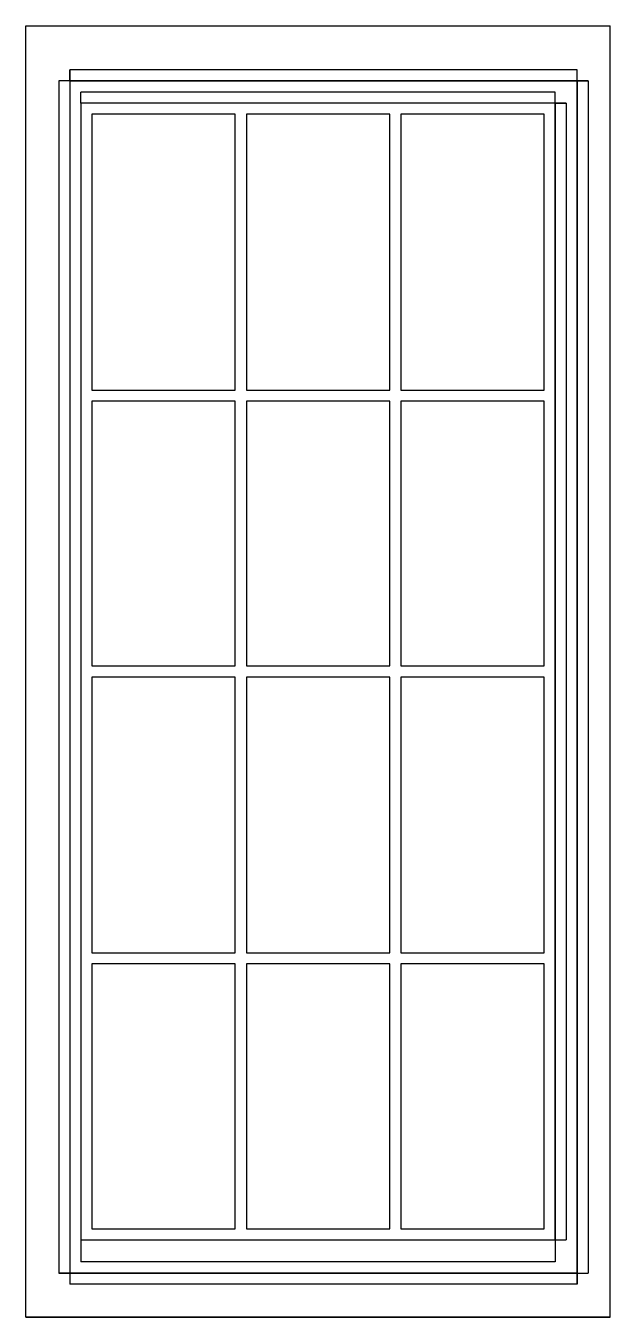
# Model space of a CAD drawing. Extents: x -42728 to 99010, y -18674 to 47645.
# Drawn here: x 64981 to 66099, y 41731 to 44200 of the extents above; entities that cross this region are included whole.
import ezdxf

# ---------------------------------------------------------------- set-up
doc = ezdxf.new("R2010")
doc.units = 0
doc.header["$LTSCALE"] = 100
doc.header["$MEASUREMENT"] = 0
doc.layers.get('0').update_dxf_attribs({"linetype": 'CONTINUOUS'})
doc.layers.add('家具', color=223, linetype='CONTINUOUS')
doc.styles.get("Standard").update_dxf_attribs({"font": 'ISOCP'})

# ---------------------------------------------------------------- blocks, each defined once
blk = doc.blocks.new('A$C6E686667')
at = {"layer": '家具', "color": 3, "linetype": 'Continuous'}
for p, q in [((113.9, 3583.4), (113.9, 6051.9)), ((113.9, 3583.4), (113.9, 6051.9)), ((113.9, 6051.9), (1232.1, 6051.9)), ((113.9, 6051.9), (1232.1, 6051.9)), ((113.9, 6051.9), (1232.1, 6051.9)), ((113.9, 6051.9), (1232.1, 6051.9)), ((113.9, 6051.9), (1232.1, 6051.9)), ((113.9, 6051.9), (1232.1, 6051.9)), ((1232.1, 3583.4), (1232.1, 6051.9)), ((1232.1, 3583.4), (1232.1, 6051.9)), ((1168.8, 5967.5), (198.3, 5967.5)), ((1168.8, 5967.5), (198.3, 5967.5)), ((198.3, 5946.4), (198.3, 5967.5)), ((198.3, 5967.5), (198.3, 5946.4)), ((1168.8, 5946.4), (1168.8, 5967.5)), ((1168.8, 5946.4), (1168.8, 5967.5)), ((177.2, 5946.4), (177.2, 3667.8)), ((177.2, 5946.4), (177.2, 3667.8)), ((177.2, 5946.4), (177.2, 3667.8)), ((198.3, 5946.4), (177.2, 5946.4)), ((198.3, 5946.4), (177.2, 5946.4)), ((198.3, 5946.4), (198.3, 3667.8)), ((198.3, 5946.4), (198.3, 3667.8)), ((198.3, 5946.4), (1168.8, 5946.4)), ((198.3, 5946.4), (1168.8, 5946.4)), ((1168.8, 5946.4), (198.3, 5946.4)), ((1126.6, 5925.3), (219.4, 5925.3)), ((1126.6, 5925.3), (219.4, 5925.3)), ((219.4, 5904.2), (219.4, 5925.3)), ((219.4, 5904.2), (219.4, 5925.3)), ((1126.6, 5904.2), (1126.6, 5925.3)), ((1126.6, 5904.2), (1126.6, 5925.3)), ((1168.8, 5946.4), (1168.8, 3667.8)), ((1168.8, 5946.4), (1168.8, 3667.8)), ((1168.8, 3667.8), (1168.8, 5946.4)), ((1168.8, 3667.8), (1168.8, 5946.4)), ((1189.9, 5946.4), (1168.8, 5946.4)), ((1168.8, 5946.4), (1189.9, 5946.4)), ((1189.9, 5946.4), (1189.9, 3667.8)), ((219.4, 5904.2), (219.4, 3731.1)), ((219.4, 5904.2), (219.4, 3731.1)), ((219.4, 5904.2), (219.4, 3731.1)), ((219.4, 5904.2), (219.4, 3731.1)), ((219.4, 5904.2), (219.4, 3731.1)), ((1126.6, 5904.2), (219.4, 5904.2)), ((1126.6, 5904.2), (219.4, 5904.2)), ((1126.6, 5904.2), (219.4, 5904.2)), ((219.4, 5904.2), (219.4, 5904.2)), ((219.4, 5904.2), (219.4, 5904.2)), ((1126.6, 5904.2), (1126.6, 3731.1)), ((1126.6, 5904.2), (1126.6, 3731.1)), ((1126.6, 3731.1), (1126.6, 5904.2)), ((1126.6, 3731.1), (1126.6, 5904.2)), ((1147.7, 5904.2), (1126.6, 5904.2)), ((1126.6, 5904.2), (1147.7, 5904.2)), ((1147.7, 5904.2), (1147.7, 3731.1)), ((240.5, 5883.1), (240.5, 5355.6)), ((240.5, 5883.1), (240.5, 5355.6)), ((451.5, 5883.1), (240.5, 5883.1)), ((514.8, 5883.1), (240.5, 5883.1)), ((514.8, 5883.1), (451.5, 5883.1)), ((514.8, 5355.6), (514.8, 5883.1)), ((514.8, 5355.6), (514.8, 5883.1)), ((535.9, 5883.1), (535.9, 5355.6)), ((535.9, 5883.1), (535.9, 5355.6)), ((810.2, 5883.1), (535.9, 5883.1)), ((683.6, 5883.1), (535.9, 5883.1)), ((810.2, 5883.1), (683.6, 5883.1)), ((810.2, 5355.6), (810.2, 5883.1)), ((810.2, 5355.6), (810.2, 5883.1)), ((831.3, 5883.1), (831.3, 5355.6)), ((831.3, 5883.1), (831.3, 5355.6)), ((1105.5, 5883.1), (831.3, 5883.1)), ((894.6, 5883.1), (831.3, 5883.1)), ((1105.5, 5883.1), (894.6, 5883.1)), ((1105.5, 5355.6), (1105.5, 5883.1)), ((1105.5, 5355.6), (1105.5, 5883.1)), ((240.5, 5355.6), (451.5, 5355.6)), ((240.5, 5355.6), (514.8, 5355.6)), ((240.5, 5334.5), (240.5, 4828.2)), ((240.5, 5334.5), (240.5, 4828.2)), ((451.5, 5334.5), (240.5, 5334.5)), ((514.8, 5334.5), (240.5, 5334.5)), ((451.5, 5355.6), (514.8, 5355.6)), ((514.8, 5334.5), (451.5, 5334.5)), ((514.8, 4828.2), (514.8, 5334.5)), ((514.8, 4828.2), (514.8, 5334.5)), ((535.9, 5355.6), (810.2, 5355.6)), ((535.9, 5355.6), (683.6, 5355.6)), ((535.9, 5334.5), (535.9, 4828.2)), ((535.9, 5334.5), (535.9, 4828.2)), ((810.2, 5334.5), (535.9, 5334.5)), ((683.6, 5334.5), (535.9, 5334.5)), ((683.6, 5355.6), (810.2, 5355.6)), ((810.2, 5334.5), (683.6, 5334.5)), ((810.2, 4828.2), (810.2, 5334.5)), ((810.2, 4828.2), (810.2, 5334.5)), ((831.3, 5355.6), (1105.5, 5355.6)), ((831.3, 5355.6), (894.6, 5355.6)), ((831.3, 5334.5), (831.3, 4828.2)), ((831.3, 5334.5), (831.3, 4828.2)), ((1105.5, 5334.5), (831.3, 5334.5)), ((894.6, 5334.5), (831.3, 5334.5)), ((894.6, 5355.6), (1105.5, 5355.6)), ((1105.5, 5334.5), (894.6, 5334.5)), ((1105.5, 4828.2), (1105.5, 5334.5)), ((1105.5, 4828.2), (1105.5, 5334.5)), ((240.5, 4828.2), (514.8, 4828.2)), ((240.5, 4828.2), (451.5, 4828.2)), ((451.5, 4828.2), (514.8, 4828.2)), ((535.9, 4828.2), (810.2, 4828.2)), ((535.9, 4828.2), (683.6, 4828.2)), ((683.6, 4828.2), (810.2, 4828.2)), ((831.3, 4828.2), (1105.5, 4828.2)), ((831.3, 4828.2), (894.6, 4828.2)), ((894.6, 4828.2), (1105.5, 4828.2)), ((240.5, 4807.1), (240.5, 4279.6)), ((240.5, 4807.1), (240.5, 4279.6)), ((514.8, 4807.1), (240.5, 4807.1)), ((451.5, 4807.1), (240.5, 4807.1)), ((514.8, 4807.1), (451.5, 4807.1)), ((514.8, 4279.6), (514.8, 4807.1)), ((514.8, 4279.6), (514.8, 4807.1)), ((535.9, 4807.1), (535.9, 4279.6)), ((535.9, 4807.1), (535.9, 4279.6)), ((810.2, 4807.1), (535.9, 4807.1)), ((683.6, 4807.1), (535.9, 4807.1)), ((810.2, 4807.1), (683.6, 4807.1)), ((810.2, 4279.6), (810.2, 4807.1)), ((810.2, 4279.6), (810.2, 4807.1)), ((831.3, 4807.1), (831.3, 4279.6)), ((831.3, 4807.1), (831.3, 4279.6)), ((1105.5, 4807.1), (831.3, 4807.1)), ((894.6, 4807.1), (831.3, 4807.1)), ((1105.5, 4807.1), (894.6, 4807.1)), ((1105.5, 4279.6), (1105.5, 4807.1)), ((1105.5, 4279.6), (1105.5, 4807.1)), ((240.5, 4279.6), (451.5, 4279.6)), ((240.5, 4279.6), (514.8, 4279.6)), ((451.5, 4279.6), (514.8, 4279.6)), ((535.9, 4279.6), (810.2, 4279.6)), ((535.9, 4279.6), (683.6, 4279.6)), ((683.6, 4279.6), (810.2, 4279.6)), ((831.3, 4279.6), (1105.5, 4279.6)), ((831.3, 4279.6), (894.6, 4279.6)), ((894.6, 4279.6), (1105.5, 4279.6)), ((240.5, 4258.5), (240.5, 3752.2)), ((240.5, 4258.5), (240.5, 3752.2)), ((451.5, 4258.5), (240.5, 4258.5)), ((514.8, 4258.5), (240.5, 4258.5)), ((514.8, 4258.5), (451.5, 4258.5)), ((514.8, 3752.2), (514.8, 4258.5)), ((514.8, 3752.2), (514.8, 4258.5)), ((535.9, 4258.5), (535.9, 3752.2)), ((535.9, 4258.5), (535.9, 3752.2)), ((810.2, 4258.5), (535.9, 4258.5)), ((683.6, 4258.5), (535.9, 4258.5)), ((810.2, 4258.5), (683.6, 4258.5)), ((810.2, 3752.2), (810.2, 4258.5)), ((810.2, 3752.2), (810.2, 4258.5)), ((831.3, 4258.5), (831.3, 3752.2)), ((831.3, 4258.5), (831.3, 3752.2)), ((1105.5, 4258.5), (831.3, 4258.5)), ((894.6, 4258.5), (831.3, 4258.5)), ((1105.5, 4258.5), (894.6, 4258.5)), ((1105.5, 3752.2), (1105.5, 4258.5)), ((1105.5, 3752.2), (1105.5, 4258.5)), ((240.5, 3752.2), (451.5, 3752.2)), ((240.5, 3752.2), (514.8, 3752.2)), ((451.5, 3752.2), (514.8, 3752.2)), ((535.9, 3752.2), (810.2, 3752.2)), ((535.9, 3752.2), (683.6, 3752.2)), ((683.6, 3752.2), (810.2, 3752.2)), ((831.3, 3752.2), (1105.5, 3752.2)), ((831.3, 3752.2), (894.6, 3752.2)), ((894.6, 3752.2), (1105.5, 3752.2)), ((219.4, 3731.1), (1126.6, 3731.1)), ((219.4, 3731.1), (1126.6, 3731.1)), ((219.4, 3731.1), (1126.6, 3731.1)), ((219.4, 3731.1), (1126.6, 3731.1)), ((219.4, 3731.1), (219.4, 3731.1)), ((219.4, 3731.1), (219.4, 3731.1)), ((219.4, 3731.1), (219.4, 3688.9)), ((219.4, 3731.1), (219.4, 3688.9)), ((1126.6, 3731.1), (1147.7, 3731.1)), ((1126.6, 3731.1), (1147.7, 3731.1)), ((1126.6, 3731.1), (1126.6, 3688.9)), ((1126.6, 3731.1), (1126.6, 3688.9)), ((1126.6, 3688.9), (219.4, 3688.9)), ((177.2, 3667.8), (198.3, 3667.8)), ((198.3, 3667.8), (177.2, 3667.8)), ((1168.8, 3667.8), (198.3, 3667.8)), ((1168.8, 3667.8), (198.3, 3667.8)), ((198.3, 3667.8), (1168.8, 3667.8)), ((198.3, 3667.8), (1168.8, 3667.8)), ((198.3, 3667.8), (198.3, 3646.7)), ((198.3, 3667.8), (198.3, 3646.7)), ((1168.8, 3667.8), (1189.9, 3667.8)), ((1168.8, 3667.8), (1189.9, 3667.8)), ((1168.8, 3646.7), (1168.8, 3667.8)), ((1168.8, 3667.8), (1168.8, 3646.7)), ((1168.8, 3646.7), (198.3, 3646.7)), ((1232.1, 3583.4), (113.9, 3583.4)), ((1232.1, 3583.4), (113.9, 3583.4)), ((1232.1, 3583.4), (113.9, 3583.4)), ((1232.1, 3583.4), (113.9, 3583.4)), ((1232.1, 3583.4), (113.9, 3583.4)), ((113.9, 3583.4), (1232.1, 3583.4)), ((113.9, 3583.4), (113.9, 3583.4)), ((1232.1, 3583.4), (1232.1, 3583.4)), ((1232.1, 3583.4), (1232.1, 3583.4)), ((1232.1, 3583.4), (1232.1, 3583.4)), ((1232.1, 3583.4), (1232.1, 3583.4)), ((1232.1, 3583.4), (1232.1, 3583.4)), ((1232.1, 3583.4), (1232.1, 3583.4)), ((1232.1, 3583.4), (1232.1, 3583.4)), ((1232.1, 3583.4), (1232.1, 3583.4)), ((1232.1, 3583.4), (1232.1, 3583.4)), ((1232.1, 3583.4), (1232.1, 3583.4)), ((1232.1, 3583.4), (1232.1, 3583.4)), ((1232.1, 3583.4), (1232.1, 3583.4)), ((1232.1, 3583.4), (1232.1, 3583.4)), ((1232.1, 3583.4), (1232.1, 3583.4)), ((1232.1, 3583.4), (1232.1, 3583.4)), ((1232.1, 3583.4), (1232.1, 3583.4)), ((1232.1, 3583.4), (1232.1, 3583.4)), ((1232.1, 3583.4), (1232.1, 3583.4)), ((1232.1, 3583.4), (1232.1, 3583.4)), ((1232.1, 3583.4), (1232.1, 3583.4)), ((1232.1, 3583.4), (1232.1, 3583.4)), ((1232.1, 3583.4), (1232.1, 3583.4)), ((1232.1, 3583.4), (1232.1, 3583.4)), ((1232.1, 3583.4), (1232.1, 3583.4)), ((1232.1, 3583.4), (1232.1, 3583.4)), ((1232.1, 3583.4), (1232.1, 3583.4)), ((1232.1, 3583.4), (1232.1, 3583.4)), ((1232.1, 3583.4), (1232.1, 3583.4)), ((1232.1, 3583.4), (1232.1, 3583.4)), ((1232.1, 3583.4), (1232.1, 3583.4)), ((1232.1, 3583.4), (1232.1, 3583.4)), ((1232.1, 3583.4), (1232.1, 3583.4)), ((1232.1, 3583.4), (1232.1, 3583.4)), ((1232.1, 3583.4), (1232.1, 3583.4)), ((1232.1, 3583.4), (1232.1, 3583.4)), ((1232.1, 3583.4), (1232.1, 3583.4)), ((1232.1, 3583.4), (1232.1, 3583.4)), ((1232.1, 3583.4), (1232.1, 3583.4)), ((1232.1, 3583.4), (1232.1, 3583.4)), ((1232.1, 3583.4), (1232.1, 3583.4)), ((1232.1, 3583.4), (1232.1, 3583.4)), ((1232.1, 3583.4), (1232.1, 3583.4)), ((1232.1, 3583.4), (1232.1, 3583.4)), ((1232.1, 3583.4), (1232.1, 3583.4)), ((1232.1, 3583.4), (1232.1, 3583.4)), ((1232.1, 3583.4), (1232.1, 3583.4)), ((1232.1, 3583.4), (1232.1, 3583.4)), ((1232.1, 3583.4), (1232.1, 3583.4)), ((1232.1, 3583.4), (1232.1, 3583.4)), ((1232.1, 3583.4), (1232.1, 3583.4)), ((1232.1, 3583.4), (1232.1, 3583.4)), ((1232.1, 3583.4), (1232.1, 3583.4))]:
    blk.add_line(p, q, dxfattribs=at)
at = {"layer": '家具', "color": 3, "linetype": 'Continuous', "flags": 9}
for tag, p in [('XSIZE', (0, 6497.9)), ('YSIZE', (0, 6497.9)), ('XSIZE', (673, 3583.4)), ('YSIZE', (673, 3583.4))]:
    blk.add_attdef(tag, p, '', height=0.5, dxfattribs=at)

msp = doc.modelspace()

# ---------------------------------------------------------------- block references
msp.add_blockref('A$C6E686667', (64866.74394, 38147.93401))

doc.saveas('drawing.dxf')
